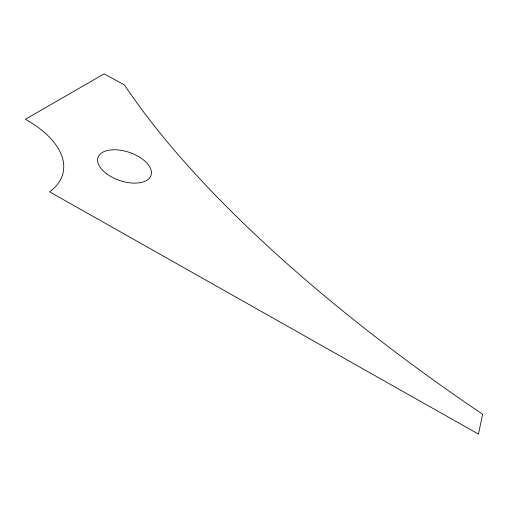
<?xml version="1.0" encoding="UTF-8"?>
<svg xmlns="http://www.w3.org/2000/svg" width="508" height="508" viewBox="0 0 508 508"><rect width="100%" height="100%" fill="white"/><g stroke="black" fill="none" stroke-linecap="round" stroke-linejoin="round"><path stroke-width="0.76" d="M482.6 414.217L478.485 434.137L49.587 191.827A95.625 50.8 12.2 0 0 25.4 119.266L104.134 73.863L124.466 84.912A688.003 217.341 31.6 0 0 482.6 414.217M106.705 173.876A27.978 14.865 18.6 0 0 150.914 175.673A27.978 14.865 18.6 0 0 115.888 149.797A27.978 14.865 18.6 0 0 106.705 173.876"/></g></svg>
